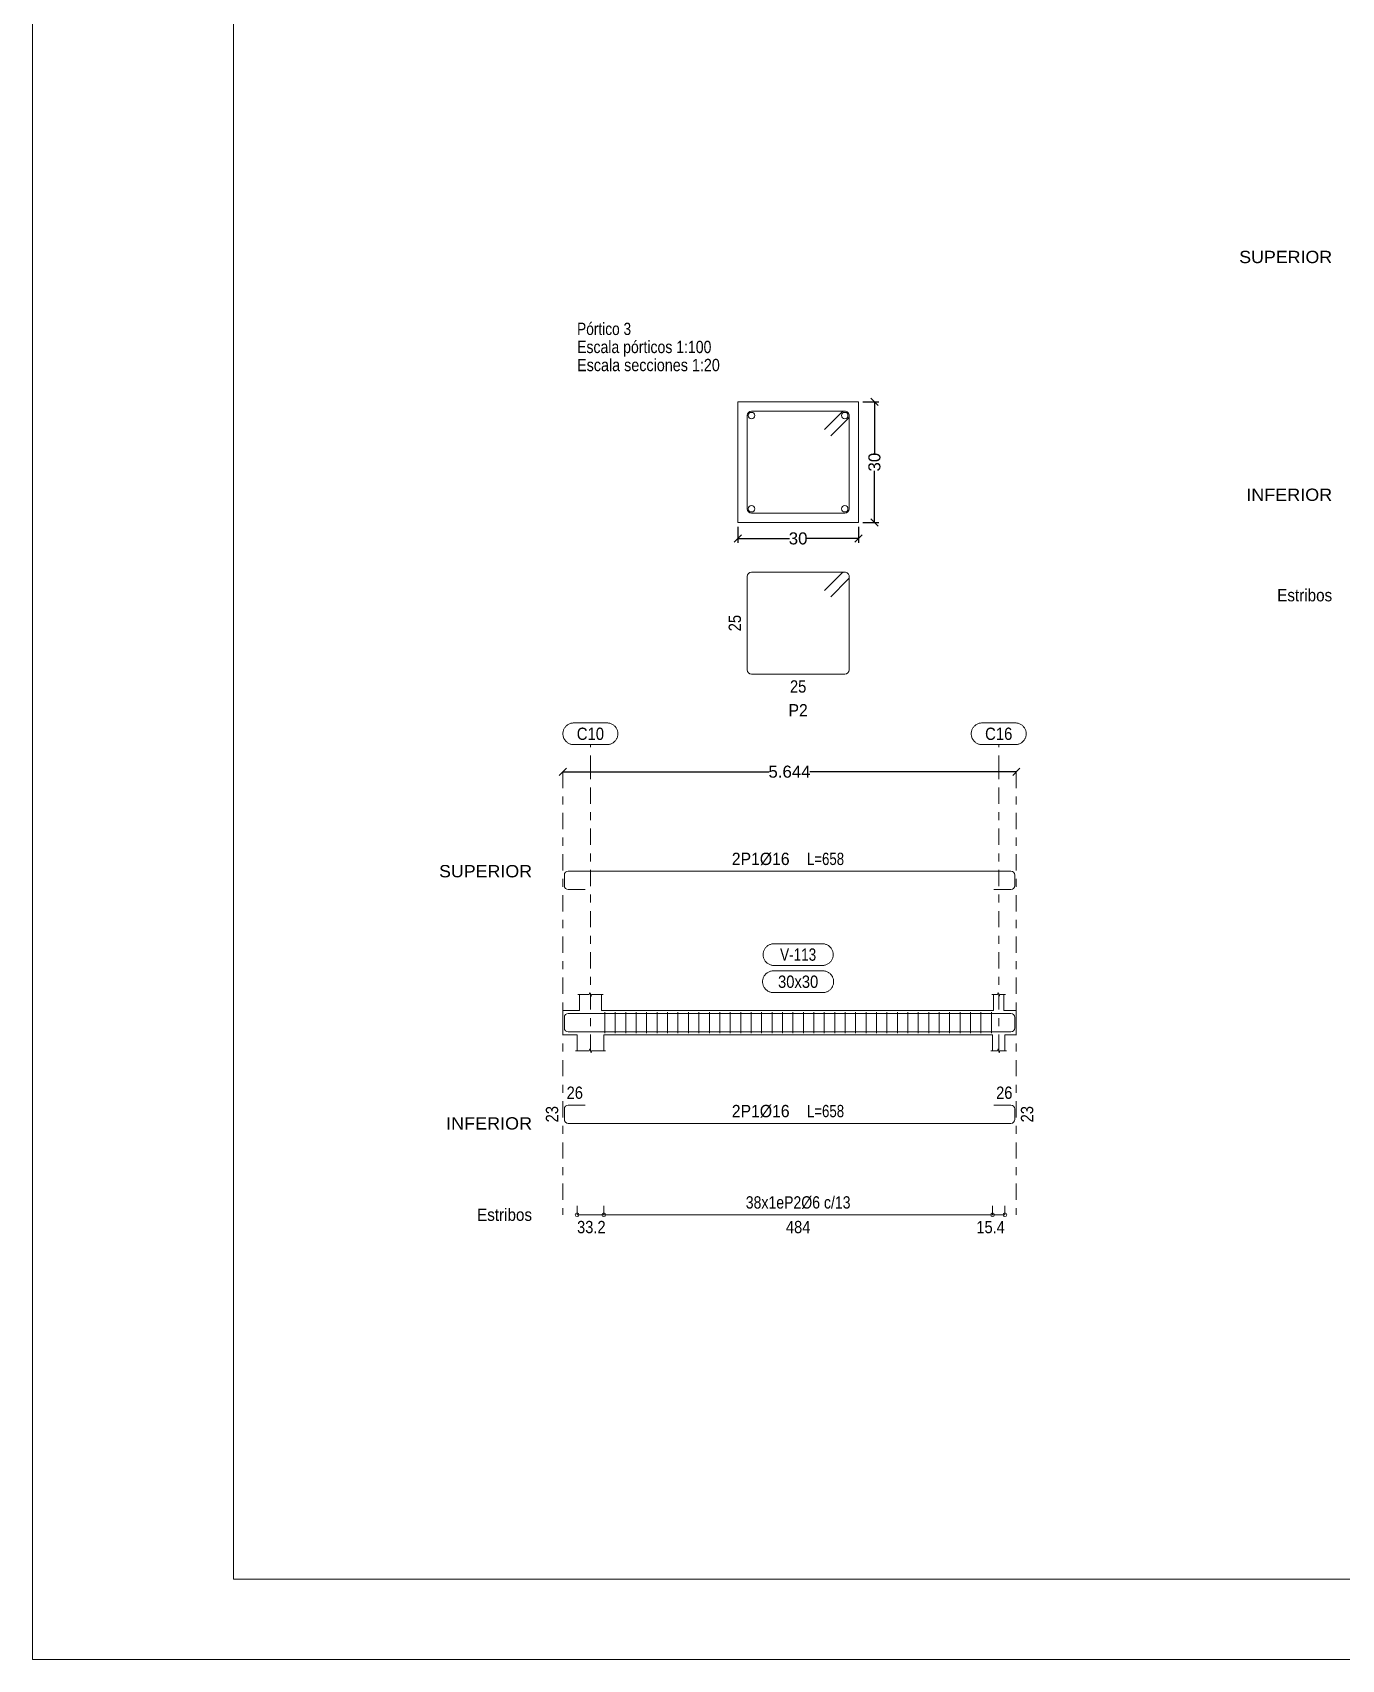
# Model space of a CAD drawing. Header units: millimetres. Extents: x 2 to 158, y -69 to 77.
# Drawn here: x 98.9 to 115.19, y 31.52 to 51.76 of the extents above; entities that cross this region are included whole.
import ezdxf
from ezdxf.enums import TextEntityAlignment as Align

# ---------------------------------------------------------------- set-up
doc = ezdxf.new("R2010")
doc.units = ezdxf.units.MM
doc.linetypes.add('CYPE_RAYAPUNTO', pattern=[0.4125, 0.2025, -0.105, 0, -0.105])
for name, color, linetype, lineweight in [('ALZ_ARM_LONG_ARM_TEXTOS', 3, 'Continuous', 9), ('ALZ_ARM_LONG_TXT_LONG', 3, 'Continuous', 9), ('ALZ_ARM_TRANS_TXT_EST', 3, 'Continuous', 9), ('ALZ_CONT_NUDOS', 122, 'Continuous', 9), ('ALZ_CONT_VIG_HORMIGON', 2, 'Continuous', 9), ('ALZ_COT_COT_ANCLAJES', 3, 'Continuous', 0), ('ALZ_COT_COT_EST', 3, 'Continuous', 0), ('ALZ_COT_COT_LIN_APOYOS', 2, 'CYPE_RAYAPUNTO', 0), ('ALZ_COT_LONGITUD_PROYECTADA', 122, 'Continuous', 0), ('ALZ_COT_TEXTOS_ESTRIBOS', 122, 'Continuous', 0), ('ALZ_REF_COT_LIN_AUX_COTA', 2, 'CYPE_RAYAPUNTO', 9), ('ALZ_REF_POSICIONES_ARMADURAS', 3, 'Continuous', 9), ('ALZ_REF_REF_ESCALA', 3, 'Continuous', 9), ('ALZ_REF_REF_NOMBRE', 3, 'Continuous', 9), ('ALZ_REF_REF_REFERENCIA', 3, 'Continuous', 9), ('ALZ_REF_REFERENCIA_PORTICO', 3, 'Continuous', 9), ('ALZ_REF_TEXTO_REF_NOMBRE', 3, 'Continuous', 9), ('ALZ_REF_TEXTO_REF_REFERENCIA', 3, 'Continuous', 9), ('ARM_LONGITUDINAL_Ø16', 212, 'Continuous', 9), ('ARM_TRANSVERSAL_Ø6', 151, 'Continuous', 9), ('RECUAD_LIMITES', 2, 'Continuous', 0), ('RECUAD_MARCO', 1, 'Continuous', 20), ('SEC_CONT_VIG_HORMIGON_SECCION', 2, 'Continuous', 9), ('SEC_COTAS_SEC_DIM_VIGA', 122, 'Continuous', 0), ('SEC_COTAS_TEXTOS_DESPIECE_ESTRIBADO', 122, 'Continuous', 0), ('SEC_REF_TXT_POSICIONES_ARM_ESTRIBOS', 1, 'Continuous', 9)]:
    doc.layers.add(name, color=color, linetype=linetype, lineweight=lineweight)
doc.styles.add('CYPETXT_0.225_romans', font='arial.ttf', dxfattribs={"height": 0.15})
doc.styles.add('CYPETXT_romans', font='arial.ttf', dxfattribs={"height": 0.2})
doc.dimstyles.new('cype_oblique', dxfattribs={"dimtxt": 0.18, "dimasz": 0.18, "dimexe": 0.05625, "dimexo": 0.05625, "dimgap": 0, "dimtad": 0, "dimdec": 4, "dimzin": 0, "dimdsep": 46, "dimtxsty": 'CYPETXT_0.225_romans', "dimblk": 'OBLIQUE', "dimtsz": 0.045, "dimcen": 0.09, "dimadec": 0, "dimazin": 0, "dimtfac": 1, "dimtdec": 4, "dimtofl": 0, "dimtmove": 2, "dimatfit": 3, "dimfxl": 1, "dimtolj": 1, "dimtzin": 0, "dimarcsym": 0})

# ---------------------------------------------------------------- blocks, each defined once
blk = doc.blocks.new('*D329')
at = {"layer": 'Defpoints', "color": 0, "transparency": 16777216}
for p in [(107.681, 45.667), (109.181, 45.667), (109.181, 45.467)]:
    blk.add_point(p, dxfattribs=at)
at = {"layer": 'SEC_COTAS_SEC_DIM_VIGA', "color": 0, "lineweight": -2, "transparency": 16777216}
for p, q in [((107.681, 45.611), (107.681, 45.411)), ((109.181, 45.611), (109.181, 45.411)), ((107.636, 45.422), (107.726, 45.512)), ((107.681, 45.467), (108.324, 45.467)), ((109.181, 45.467), (108.538, 45.467)), ((109.136, 45.422), (109.226, 45.512))]:
    blk.add_line(p, q, dxfattribs=at)
at = {"layer": 'SEC_COTAS_SEC_DIM_VIGA', "color": 0, "transparency": 16777216, "insert": (108.431, 45.467), "char_height": 0.15, "attachment_point": 5, "style": 'CYPETXT_0.225_romans'}
blk.add_mtext('\\A1;30', dxfattribs=at)
blk = doc.blocks.new('_OBLIQUE')
at = {"color": 0, "linetype": 'ByBlock', "lineweight": -2}
blk.add_line((-0.5, -0.5), (0.5, 0.5), dxfattribs=at)
blk = doc.blocks.new('*D330')
at = {"layer": 'Defpoints', "color": 0, "transparency": 16777216}
for p in [(109.181, 47.167), (109.381, 47.167), (109.181, 45.667)]:
    blk.add_point(p, dxfattribs=at)
at = {"layer": 'SEC_COTAS_SEC_DIM_VIGA', "color": 0, "lineweight": -2, "transparency": 16777216}
for p, q in [((109.426, 47.122), (109.336, 47.212)), ((109.238, 47.167), (109.437, 47.167)), ((109.381, 47.167), (109.381, 46.524)), ((109.381, 45.667), (109.381, 46.31)), ((109.238, 45.667), (109.437, 45.667)), ((109.426, 45.622), (109.336, 45.712))]:
    blk.add_line(p, q, dxfattribs=at)
at = {"layer": 'SEC_COTAS_SEC_DIM_VIGA', "color": 0, "transparency": 16777216, "insert": (109.381, 46.417), "char_height": 0.15, "attachment_point": 5, "rotation": 90, "style": 'CYPETXT_0.225_romans'}
blk.add_mtext('\\A1;30', dxfattribs=at)
blk = doc.blocks.new('*D331')
at = {"layer": 'ALZ_COT_LONGITUD_PROYECTADA', "color": 0, "lineweight": -2, "transparency": 16777216}
for p, q in [((105.457, 42.519), (105.547, 42.609)), ((105.502, 42.564), (108.071, 42.564)), ((111.146, 42.564), (108.577, 42.564)), ((111.101, 42.519), (111.191, 42.609))]:
    blk.add_line(p, q, dxfattribs=at)
at = {"layer": 'Defpoints', "color": 0, "transparency": 16777216}
for p in [(105.502, 42.564), (105.502, 42.564), (111.146, 42.564)]:
    blk.add_point(p, dxfattribs=at)
at = {"layer": 'ALZ_COT_LONGITUD_PROYECTADA', "color": 0, "transparency": 16777216, "insert": (108.324, 42.564), "char_height": 0.15, "attachment_point": 5, "style": 'CYPETXT_0.225_romans'}
blk.add_mtext('\\A1;5.644', dxfattribs=at)

msp = doc.modelspace()

# ---------------------------------------------------------------- linework, layer by layer
at = {"layer": 'ALZ_CONT_NUDOS'}
for p, q in [((105.70989, 39.59081), (105.70989, 39.79081)), ((105.98323, 39.59081), (105.98323, 39.79081)), ((110.86123, 39.59081), (110.86123, 39.79081)), ((110.9929, 39.59081), (110.9929, 39.79081)), ((105.68068, 39.59081), (105.70989, 39.59081)), ((106.01244, 39.59081), (105.98323, 39.59081)), ((110.85026, 39.59081), (110.86123, 39.59081)), ((111.00387, 39.59081), (110.9929, 39.59081)), ((105.68068, 39.29081), (105.68068, 39.09081)), ((106.01244, 39.29081), (106.01244, 39.09081)), ((110.85026, 39.29081), (110.85026, 39.09081)), ((111.00387, 39.29081), (111.00387, 39.09081))]:
    msp.add_line(p, q, dxfattribs=at)
for points in [[(105.68989, 39.79081), (105.83156, 39.79081), (105.83906, 39.81581), (105.85406, 39.76581), (105.86156, 39.79081), (106.00323, 39.79081)], [(110.84123, 39.79081), (110.91206, 39.79081), (110.91956, 39.81581), (110.93456, 39.76581), (110.94206, 39.79081), (111.0129, 39.79081)], [(105.68068, 39.59081), (105.50201, 39.59081), (105.50201, 39.29081), (105.68068, 39.29081)], [(111.00387, 39.59081), (111.14632, 39.59081), (111.14632, 39.29081), (111.00387, 39.29081)], [(105.66068, 39.09081), (105.83156, 39.09081), (105.83906, 39.11581), (105.85406, 39.06581), (105.86156, 39.09081), (106.03244, 39.09081)], [(110.83026, 39.09081), (110.91206, 39.09081), (110.91956, 39.11581), (110.93456, 39.06581), (110.94206, 39.09081), (111.02387, 39.09081)]]:
    msp.add_lwpolyline(points, dxfattribs=at)
at = {"layer": 'ALZ_CONT_VIG_HORMIGON'}
for p, q in [((106.01244, 39.59081), (110.85026, 39.59081)), ((106.01244, 39.29081), (110.85026, 39.29081))]:
    msp.add_line(p, q, dxfattribs=at)
at = {"layer": 'ALZ_COT_COT_EST'}
for p, q in [((105.68068, 37.05081), (105.68068, 37.16331)), ((106.01244, 37.05081), (106.01244, 37.16331)), ((110.85026, 37.05081), (110.85026, 37.16331))]:
    msp.add_line(p, q, dxfattribs=at)
for points in [[(105.68068, 37.05081), (106.01244, 37.05081), (106.01244, 37.16331)], [(106.01244, 37.05081), (110.85026, 37.05081), (110.85026, 37.16331)], [(110.85026, 37.05081), (111.00387, 37.05081), (111.00387, 37.16331)]]:
    msp.add_lwpolyline(points, dxfattribs=at)
for centre in [(105.68068, 37.05081), (106.01244, 37.05081), (106.01244, 37.05081), (110.85026, 37.05081), (110.85026, 37.05081), (111.00387, 37.05081)]:
    msp.add_circle(centre, 0.0225, dxfattribs=at)
at = {"layer": 'ALZ_COT_COT_LIN_APOYOS'}
for p, q in [((105.50201, 42.56381), (105.50201, 37.05081)), ((111.14632, 42.56381), (111.14632, 37.05081))]:
    msp.add_line(p, q, dxfattribs=at)
at = {"layer": 'ALZ_REF_COT_LIN_AUX_COTA'}
for p, q in [((105.84656, 42.56381), (105.84656, 42.90131)), ((110.92706, 42.56381), (110.92706, 42.90131)), ((105.84656, 39.09081), (105.84656, 42.56381)), ((110.92706, 39.09081), (110.92706, 42.56381))]:
    msp.add_line(p, q, dxfattribs=at)
at = {"layer": 'ALZ_REF_REF_NOMBRE'}
for points in [[(108.73285, 40.42331), (108.74187, 40.42301), (108.75084, 40.4221), (108.75974, 40.4206), (108.76852, 40.41851), (108.77713, 40.41584), (108.78555, 40.41259), (108.79374, 40.4088), (108.80165, 40.40446), (108.80925, 40.39961), (108.81652, 40.39425), (108.8234, 40.38843), (108.82989, 40.38216), (108.83594, 40.37547), (108.84153, 40.36839), (108.84664, 40.36095), (108.85124, 40.35319), (108.85531, 40.34513), (108.85883, 40.33683), (108.86179, 40.3283), (108.86417, 40.3196), (108.86597, 40.31076), (108.86717, 40.30182), (108.86777, 40.29282), (108.86777, 40.2838), (108.86717, 40.27479), (108.86597, 40.26585), (108.86417, 40.25701), (108.86179, 40.24831), (108.85883, 40.23979), (108.85531, 40.23148), (108.85124, 40.22343), (108.84664, 40.21567), (108.84153, 40.20823), (108.83594, 40.20115), (108.82989, 40.19446), (108.8234, 40.18818), (108.81652, 40.18236), (108.80925, 40.17701), (108.80165, 40.17215), (108.79374, 40.16782), (108.78555, 40.16402), (108.77713, 40.16078), (108.76852, 40.1581), (108.75974, 40.15601), (108.75084, 40.15451), (108.74187, 40.15361), (108.73285, 40.15331), (108.12985, 40.15331), (108.12083, 40.15361), (108.11186, 40.15451), (108.10296, 40.15601), (108.09418, 40.1581), (108.08557, 40.16078), (108.07715, 40.16402), (108.06896, 40.16782), (108.06105, 40.17215), (108.05345, 40.17701), (108.04618, 40.18236), (108.03929, 40.18818), (108.03281, 40.19446), (108.02676, 40.20115), (108.02116, 40.20823), (108.01606, 40.21567), (108.01146, 40.22343), (108.00739, 40.23148), (108.00387, 40.23979), (108.00091, 40.24831), (107.99853, 40.25701), (107.99673, 40.26585), (107.99553, 40.27479), (107.99492, 40.2838), (107.99492, 40.29282), (107.99553, 40.30182), (107.99673, 40.31076), (107.99853, 40.3196), (108.00091, 40.3283), (108.00387, 40.33683), (108.00739, 40.34513), (108.01146, 40.35319), (108.01606, 40.36095), (108.02116, 40.36839), (108.02676, 40.37547), (108.03281, 40.38216), (108.03929, 40.38843), (108.04618, 40.39425), (108.05345, 40.39961), (108.06105, 40.40446), (108.06896, 40.4088), (108.07715, 40.41259), (108.08557, 40.41584), (108.09418, 40.41851), (108.10296, 40.4206), (108.11186, 40.4221), (108.12083, 40.42301), (108.12985, 40.42331), (108.73285, 40.42331)], [(108.73847, 40.08581), (108.74749, 40.08551), (108.75647, 40.0846), (108.76536, 40.0831), (108.77414, 40.08101), (108.78276, 40.07834), (108.79118, 40.07509), (108.79936, 40.0713), (108.80727, 40.06696), (108.81488, 40.06211), (108.82214, 40.05675), (108.82903, 40.05093), (108.83552, 40.04466), (108.84157, 40.03797), (108.84716, 40.03089), (108.85226, 40.02345), (108.85686, 40.01569), (108.86093, 40.00763), (108.86445, 39.99933), (108.86741, 39.9908), (108.8698, 39.9821), (108.87159, 39.97326), (108.8728, 39.96432), (108.8734, 39.95532), (108.8734, 39.9463), (108.8728, 39.93729), (108.87159, 39.92835), (108.8698, 39.91951), (108.86741, 39.91081), (108.86445, 39.90229), (108.86093, 39.89398), (108.85686, 39.88593), (108.85226, 39.87817), (108.84716, 39.87073), (108.84157, 39.86365), (108.83552, 39.85696), (108.82903, 39.85068), (108.82214, 39.84486), (108.81488, 39.83951), (108.80727, 39.83465), (108.79936, 39.83032), (108.79118, 39.82652), (108.78276, 39.82328), (108.77414, 39.8206), (108.76536, 39.81851), (108.75647, 39.81701), (108.74749, 39.81611), (108.73847, 39.81581), (108.12422, 39.81581), (108.11521, 39.81611), (108.10623, 39.81701), (108.09733, 39.81851), (108.08856, 39.8206), (108.07994, 39.82328), (108.07152, 39.82652), (108.06334, 39.83032), (108.05543, 39.83465), (108.04782, 39.83951), (108.04056, 39.84486), (108.03367, 39.85068), (108.02718, 39.85696), (108.02113, 39.86365), (108.01554, 39.87073), (108.01043, 39.87817), (108.00584, 39.88593), (108.00177, 39.89398), (107.99824, 39.90229), (107.99529, 39.91081), (107.9929, 39.91951), (107.9911, 39.92835), (107.9899, 39.93729), (107.9893, 39.9463), (107.9893, 39.95532), (107.9899, 39.96432), (107.9911, 39.97326), (107.9929, 39.9821), (107.99529, 39.9908), (107.99824, 39.99933), (108.00177, 40.00763), (108.00584, 40.01569), (108.01043, 40.02345), (108.01554, 40.03089), (108.02113, 40.03797), (108.02718, 40.04466), (108.03367, 40.05093), (108.04056, 40.05675), (108.04782, 40.06211), (108.05543, 40.06696), (108.06334, 40.0713), (108.07152, 40.07509), (108.07994, 40.07834), (108.08856, 40.08101), (108.09733, 40.0831), (108.10623, 40.0846), (108.11521, 40.08551), (108.12422, 40.08581), (108.73847, 40.08581)]]:
    msp.add_lwpolyline(points, close=True, dxfattribs=at)
at = {"layer": 'ALZ_REF_REF_REFERENCIA'}
for points in [[(106.05356, 43.17131), (106.06258, 43.17101), (106.07155, 43.1701), (106.08045, 43.1686), (106.08923, 43.16651), (106.09784, 43.16384), (106.10626, 43.16059), (106.11445, 43.1568), (106.12236, 43.15246), (106.12996, 43.14761), (106.13723, 43.14225), (106.14411, 43.13643), (106.1506, 43.13016), (106.15665, 43.12347), (106.16224, 43.11639), (106.16735, 43.10895), (106.17195, 43.10119), (106.17602, 43.09313), (106.17954, 43.08483), (106.1825, 43.0763), (106.18488, 43.0676), (106.18668, 43.05876), (106.18788, 43.04982), (106.18848, 43.04082), (106.18848, 43.0318), (106.18788, 43.02279), (106.18668, 43.01385), (106.18488, 43.00501), (106.1825, 42.99631), (106.17954, 42.98779), (106.17602, 42.97948), (106.17195, 42.97143), (106.16735, 42.96367), (106.16224, 42.95623), (106.15665, 42.94915), (106.1506, 42.94246), (106.14411, 42.93618), (106.13723, 42.93036), (106.12996, 42.92501), (106.12236, 42.92015), (106.11445, 42.91582), (106.10626, 42.91202), (106.09784, 42.90878), (106.08923, 42.9061), (106.08045, 42.90401), (106.07155, 42.90251), (106.06258, 42.90161), (106.05356, 42.90131), (105.63956, 42.90131), (105.63054, 42.90161), (105.62157, 42.90251), (105.61267, 42.90401), (105.60389, 42.9061), (105.59528, 42.90878), (105.58686, 42.91202), (105.57867, 42.91582), (105.57076, 42.92015), (105.56316, 42.92501), (105.55589, 42.93036), (105.549, 42.93618), (105.54252, 42.94246), (105.53647, 42.94915), (105.53087, 42.95623), (105.52577, 42.96367), (105.52117, 42.97143), (105.5171, 42.97948), (105.51358, 42.98779), (105.51062, 42.99631), (105.50824, 43.00501), (105.50644, 43.01385), (105.50524, 43.02279), (105.50463, 43.0318), (105.50463, 43.04082), (105.50524, 43.04982), (105.50644, 43.05876), (105.50824, 43.0676), (105.51062, 43.0763), (105.51358, 43.08483), (105.5171, 43.09313), (105.52117, 43.10119), (105.52577, 43.10895), (105.53087, 43.11639), (105.53647, 43.12347), (105.54252, 43.13016), (105.549, 43.13643), (105.55589, 43.14225), (105.56316, 43.14761), (105.57076, 43.15246), (105.57867, 43.1568), (105.58686, 43.16059), (105.59528, 43.16384), (105.60389, 43.16651), (105.61267, 43.1686), (105.62157, 43.1701), (105.63054, 43.17101), (105.63956, 43.17131), (106.05356, 43.17131)], [(111.13406, 43.17131), (111.14308, 43.17101), (111.15206, 43.1701), (111.16095, 43.1686), (111.16973, 43.16651), (111.17835, 43.16384), (111.18677, 43.16059), (111.19495, 43.1568), (111.20286, 43.15246), (111.21047, 43.14761), (111.21773, 43.14225), (111.22462, 43.13643), (111.23111, 43.13016), (111.23716, 43.12347), (111.24275, 43.11639), (111.24785, 43.10895), (111.25245, 43.10119), (111.25652, 43.09313), (111.26004, 43.08483), (111.263, 43.0763), (111.26539, 43.0676), (111.26718, 43.05876), (111.26839, 43.04982), (111.26899, 43.04082), (111.26899, 43.0318), (111.26839, 43.02279), (111.26718, 43.01385), (111.26539, 43.00501), (111.263, 42.99631), (111.26004, 42.98779), (111.25652, 42.97948), (111.25245, 42.97143), (111.24785, 42.96367), (111.24275, 42.95623), (111.23716, 42.94915), (111.23111, 42.94246), (111.22462, 42.93618), (111.21773, 42.93036), (111.21047, 42.92501), (111.20286, 42.92015), (111.19495, 42.91582), (111.18677, 42.91202), (111.17835, 42.90878), (111.16973, 42.9061), (111.16095, 42.90401), (111.15206, 42.90251), (111.14308, 42.90161), (111.13406, 42.90131), (110.72006, 42.90131), (110.71105, 42.90161), (110.70207, 42.90251), (110.69317, 42.90401), (110.6844, 42.9061), (110.67578, 42.90878), (110.66736, 42.91202), (110.65918, 42.91582), (110.65127, 42.92015), (110.64366, 42.92501), (110.6364, 42.93036), (110.62951, 42.93618), (110.62302, 42.94246), (110.61697, 42.94915), (110.61138, 42.95623), (110.60627, 42.96367), (110.60168, 42.97143), (110.59761, 42.97948), (110.59409, 42.98779), (110.59113, 42.99631), (110.58874, 43.00501), (110.58694, 43.01385), (110.58574, 43.02279), (110.58514, 43.0318), (110.58514, 43.04082), (110.58574, 43.04982), (110.58694, 43.05876), (110.58874, 43.0676), (110.59113, 43.0763), (110.59409, 43.08483), (110.59761, 43.09313), (110.60168, 43.10119), (110.60627, 43.10895), (110.61138, 43.11639), (110.61697, 43.12347), (110.62302, 43.13016), (110.62951, 43.13643), (110.6364, 43.14225), (110.64366, 43.14761), (110.65127, 43.15246), (110.65918, 43.1568), (110.66736, 43.16059), (110.67578, 43.16384), (110.6844, 43.16651), (110.69317, 43.1686), (110.70207, 43.1701), (110.71105, 43.17101), (110.72006, 43.17131), (111.13406, 43.17131)]]:
    msp.add_lwpolyline(points, close=True, dxfattribs=at)
at = {"layer": 'ARM_LONGITUDINAL_Ø16'}
for points in [[(110.86632, 41.09831), (111.07832, 41.09831), (111.09669, 41.10196), (111.11226, 41.11237), (111.12266, 41.12794), (111.12632, 41.14631), (111.12632, 41.27831), (111.12266, 41.29668), (111.11226, 41.31225), (111.09669, 41.32265), (111.07832, 41.32631), (105.57001, 41.32631), (105.55164, 41.32265), (105.53607, 41.31225), (105.52567, 41.29668), (105.52201, 41.27831), (105.52201, 41.14631), (105.52567, 41.12794), (105.53607, 41.11237), (105.55164, 41.10196), (105.57001, 41.09831), (105.78201, 41.09831)], [(110.86632, 39.32681), (111.07832, 39.32681), (111.09669, 39.33046), (111.11226, 39.34087), (111.12266, 39.35644), (111.12632, 39.37481), (111.12632, 39.50681), (111.12266, 39.52518), (111.11226, 39.54075), (111.09669, 39.55115), (111.07832, 39.55481), (105.57001, 39.55481), (105.55164, 39.55115), (105.53607, 39.54075), (105.52567, 39.52518), (105.52201, 39.50681), (105.52201, 39.37481), (105.52567, 39.35644), (105.53607, 39.34087), (105.55164, 39.33046), (105.57001, 39.32681), (105.78201, 39.32681)], [(110.86632, 39.55481), (111.07832, 39.55481), (111.09669, 39.55115), (111.11226, 39.54075), (111.12266, 39.52518), (111.12632, 39.50681), (111.12632, 39.37481), (111.12266, 39.35644), (111.11226, 39.34087), (111.09669, 39.33046), (111.07832, 39.32681), (105.57001, 39.32681), (105.55164, 39.33046), (105.53607, 39.34087), (105.52567, 39.35644), (105.52201, 39.37481), (105.52201, 39.50681), (105.52567, 39.52518), (105.53607, 39.54075), (105.55164, 39.55115), (105.57001, 39.55481), (105.78201, 39.55481)], [(110.86632, 38.41581), (111.07832, 38.41581), (111.09669, 38.41215), (111.11226, 38.40175), (111.12266, 38.38618), (111.12632, 38.36781), (111.12632, 38.23581), (111.12266, 38.21744), (111.11226, 38.20187), (111.09669, 38.19146), (111.07832, 38.18781), (105.57001, 38.18781), (105.55164, 38.19146), (105.53607, 38.20187), (105.52567, 38.21744), (105.52201, 38.23581), (105.52201, 38.36781), (105.52567, 38.38618), (105.53607, 38.40175), (105.55164, 38.41215), (105.57001, 38.41581), (105.78201, 38.41581)]]:
    msp.add_lwpolyline(points, dxfattribs=at)
for centre in [(107.85135, 46.99681), (109.01135, 46.99681), (107.85135, 45.83681), (109.01135, 45.83681)]:
    msp.add_circle(centre, 0.04, dxfattribs=at)
at = {"layer": 'ARM_TRANSVERSAL_Ø6'}
for p, q in [((106.02635, 39.57081), (106.02635, 39.31081)), ((106.15635, 39.57081), (106.15635, 39.31081)), ((106.28635, 39.57081), (106.28635, 39.31081)), ((106.41635, 39.57081), (106.41635, 39.31081)), ((106.54635, 39.57081), (106.54635, 39.31081)), ((106.67635, 39.57081), (106.67635, 39.31081)), ((106.80635, 39.57081), (106.80635, 39.31081)), ((106.93635, 39.57081), (106.93635, 39.31081)), ((107.06635, 39.57081), (107.06635, 39.31081)), ((107.19635, 39.57081), (107.19635, 39.31081)), ((107.32635, 39.57081), (107.32635, 39.31081)), ((107.45635, 39.57081), (107.45635, 39.31081)), ((107.58635, 39.57081), (107.58635, 39.31081)), ((107.71635, 39.57081), (107.71635, 39.31081)), ((107.84635, 39.57081), (107.84635, 39.31081)), ((107.97635, 39.57081), (107.97635, 39.31081)), ((108.10635, 39.57081), (108.10635, 39.31081)), ((108.23635, 39.57081), (108.23635, 39.31081)), ((108.36635, 39.57081), (108.36635, 39.31081)), ((108.49635, 39.57081), (108.49635, 39.31081)), ((108.62635, 39.57081), (108.62635, 39.31081)), ((108.75635, 39.57081), (108.75635, 39.31081)), ((108.88635, 39.57081), (108.88635, 39.31081)), ((109.01635, 39.57081), (109.01635, 39.31081)), ((109.14635, 39.57081), (109.14635, 39.31081)), ((109.27635, 39.57081), (109.27635, 39.31081)), ((109.40635, 39.57081), (109.40635, 39.31081)), ((109.53635, 39.57081), (109.53635, 39.31081)), ((109.66635, 39.57081), (109.66635, 39.31081)), ((109.79635, 39.57081), (109.79635, 39.31081)), ((109.92635, 39.57081), (109.92635, 39.31081)), ((110.05635, 39.57081), (110.05635, 39.31081)), ((110.18635, 39.57081), (110.18635, 39.31081)), ((110.31635, 39.57081), (110.31635, 39.31081)), ((110.44635, 39.57081), (110.44635, 39.31081)), ((110.57635, 39.57081), (110.57635, 39.31081)), ((110.70635, 39.57081), (110.70635, 39.31081)), ((110.83635, 39.57081), (110.83635, 39.31081))]:
    msp.add_line(p, q, dxfattribs=at)
for points in [[(108.83811, 46.74578), (109.05024, 46.95792), (109.05708, 46.96625), (109.06216, 46.97576), (109.06529, 46.98608), (109.06635, 46.99681), (109.06529, 47.00754), (109.06216, 47.01785), (109.05708, 47.02736), (109.05024, 47.0357), (109.04191, 47.04254), (109.0324, 47.04762), (109.02208, 47.05075), (109.01135, 47.05181), (107.85135, 47.05181), (107.8303, 47.04762), (107.81246, 47.0357), (107.80054, 47.01785), (107.79635, 46.99681), (107.79635, 45.83681), (107.80054, 45.81576), (107.81246, 45.79792), (107.8303, 45.78599), (107.85135, 45.78181), (109.01135, 45.78181), (109.0324, 45.78599), (109.05024, 45.79792), (109.06216, 45.81576), (109.06635, 45.83681), (109.06635, 46.99681), (109.06529, 47.00754), (109.06216, 47.01785), (109.05708, 47.02736), (109.05024, 47.0357), (109.04191, 47.04254), (109.0324, 47.04762), (109.02208, 47.05075), (109.01135, 47.05181), (109.00062, 47.05075), (108.9903, 47.04762), (108.98079, 47.04254), (108.97246, 47.0357), (108.76033, 46.82357)], [(108.83811, 44.74278), (109.05024, 44.95492), (109.05708, 44.96325), (109.06216, 44.97276), (109.06529, 44.98308), (109.06635, 44.99381), (109.06529, 45.00454), (109.06216, 45.01485), (109.05708, 45.02436), (109.05024, 45.0327), (109.04191, 45.03954), (109.0324, 45.04462), (109.02208, 45.04775), (109.01135, 45.04881), (107.85135, 45.04881), (107.8303, 45.04462), (107.81246, 45.0327), (107.80054, 45.01485), (107.79635, 44.99381), (107.79635, 43.83381), (107.80054, 43.81276), (107.81246, 43.79492), (107.8303, 43.78299), (107.85135, 43.77881), (109.01135, 43.77881), (109.0324, 43.78299), (109.05024, 43.79492), (109.06216, 43.81276), (109.06635, 43.83381), (109.06635, 44.99381), (109.06529, 45.00454), (109.06216, 45.01485), (109.05708, 45.02436), (109.05024, 45.0327), (109.04191, 45.03954), (109.0324, 45.04462), (109.02208, 45.04775), (109.01135, 45.04881), (109.00062, 45.04775), (108.9903, 45.04462), (108.98079, 45.03954), (108.97246, 45.0327), (108.76033, 44.82057)]]:
    msp.add_lwpolyline(points, dxfattribs=at)
at = {"layer": 'RECUAD_LIMITES'}
msp.add_lwpolyline([(98.90474, 31.5159), (158.30474, 31.5159), (158.30474, 73.5159), (98.90474, 73.5159), (98.90474, 31.5159)], close=True, dxfattribs=at)
at = {"layer": 'RECUAD_MARCO'}
msp.add_lwpolyline([(101.40474, 32.5159), (157.30474, 32.5159), (157.30474, 72.5159), (101.40474, 72.5159), (101.40474, 32.5159)], close=True, dxfattribs=at)
at = {"layer": 'SEC_CONT_VIG_HORMIGON_SECCION'}
msp.add_lwpolyline([(109.18135, 47.16681), (107.68135, 47.16681), (107.68135, 45.66681), (109.18135, 45.66681), (109.18135, 47.16681)], close=True, dxfattribs=at)

# ---------------------------------------------------------------- texts
at = {"layer": 'ALZ_ARM_LONG_ARM_TEXTOS', "style": 'CYPETXT_romans', "width": 0.914795}
for p in [(107.96542, 41.40297), (107.96542, 38.26447)]:
    msp.add_text('2P1%%c16', height=0.153333, dxfattribs=at).set_placement(p, align=Align.CENTER)
at = {"layer": 'ALZ_ARM_LONG_TXT_LONG', "style": 'CYPETXT_romans', "width": 0.768527}
for p in [(108.74929, 41.40297), (108.74929, 38.26447)]:
    msp.add_text(' L=658', height=0.153333, dxfattribs=at).set_placement(p, align=Align.CENTER)
at = {"layer": 'ALZ_ARM_TRANS_TXT_EST', "style": 'CYPETXT_romans', "width": 0.816977}
msp.add_text('38x1eP2%%c6 c/13', height=0.1533333, dxfattribs=at).set_placement((108.43135, 37.12747), align=Align.CENTER)
at = {"layer": 'ALZ_COT_COT_ANCLAJES', "style": 'CYPETXT_romans', "width": 0.853312}
for p in [(105.65201, 38.49247), (110.99632, 38.49247)]:
    msp.add_text('26', height=0.153333, dxfattribs=at).set_placement(p, align=Align.CENTER)
msp.add_text('23', height=0.153333, rotation=90, dxfattribs=at).set_placement((105.44535, 38.30181), align=Align.CENTER)
msp.add_text('23', height=0.153333, rotation=90, dxfattribs=at).set_placement((111.20298, 38.30181), align=Align.TOP_CENTER)
at = {"layer": 'ALZ_COT_TEXTOS_ESTRIBOS', "style": 'CYPETXT_romans', "width": 0.85041}
msp.add_text('33.2', height=0.153333, dxfattribs=at).set_placement((105.68068, 36.97414), align=Align.TOP_LEFT)
at = {"layer": 'ALZ_COT_TEXTOS_ESTRIBOS', "style": 'CYPETXT_romans', "width": 0.853312}
msp.add_text('484', height=0.153333, dxfattribs=at).set_placement((108.43135, 36.97414), align=Align.TOP_CENTER)
at = {"layer": 'ALZ_COT_TEXTOS_ESTRIBOS', "style": 'CYPETXT_romans', "width": 0.85041}
msp.add_text('15.4', height=0.153333, dxfattribs=at).set_placement((111.00387, 36.97414), align=Align.TOP_RIGHT)
at = {"layer": 'ALZ_REF_POSICIONES_ARMADURAS', "style": 'CYPETXT_romans'}
for s, width, p in [('SUPERIOR', 1.034154, (115.07661, 48.97052)), ('INFERIOR', 1.044547, (115.07661, 46.01123)), ('Estribos', 0.883853, (115.07661, 44.76114)), ('SUPERIOR', 1.034154, (105.12001, 41.32631)), ('INFERIOR', 1.044547, (105.12001, 38.18781)), ('Estribos', 0.883853, (105.12001, 37.05081))]:
    msp.add_text(s, height=0.153333, dxfattribs=dict(at, width=width)).set_placement(p, align=Align.MIDDLE_RIGHT)
at = {"layer": 'ALZ_REF_REF_ESCALA', "style": 'CYPETXT_romans'}
for s, width, p in [('Escala pórticos 1:100', 0.816209, (105.68068, 47.85081)), ('Escala secciones 1:20', 0.833432, (105.68068, 47.62581))]:
    msp.add_text(s, height=0.1533333, dxfattribs=dict(at, width=width)).set_placement(p, align=Align.MIDDLE_LEFT)
at = {"layer": 'ALZ_REF_REFERENCIA_PORTICO', "style": 'CYPETXT_romans', "width": 0.795792}
msp.add_text('Pórtico 3', height=0.153333, dxfattribs=at).set_placement((105.68068, 48.07581), align=Align.MIDDLE_LEFT)
at = {"layer": 'ALZ_REF_TEXTO_REF_NOMBRE', "style": 'CYPETXT_romans'}
for s, width, p in [('V-113', 0.78605, (108.43135, 40.28831)), ('30x30', 0.857077, (108.43135, 39.95081))]:
    msp.add_text(s, height=0.153333, dxfattribs=dict(at, width=width)).set_placement(p, align=Align.MIDDLE_CENTER)
at = {"layer": 'ALZ_REF_TEXTO_REF_REFERENCIA', "style": 'CYPETXT_romans', "width": 0.864}
for s, p in [('C10', (105.84656, 43.03631)), ('C16', (110.92706, 43.03631))]:
    msp.add_text(s, height=0.153333, dxfattribs=at).set_placement(p, align=Align.MIDDLE_CENTER)
at = {"layer": 'SEC_COTAS_TEXTOS_DESPIECE_ESTRIBADO', "style": 'CYPETXT_romans', "width": 0.853312}
msp.add_text('25', height=0.153333, rotation=90, dxfattribs=at).set_placement((107.71968, 44.41381), align=Align.CENTER)
msp.add_text('25', height=0.153333, dxfattribs=at).set_placement((108.43135, 43.70214), align=Align.TOP_CENTER)
at = {"layer": 'SEC_REF_TXT_POSICIONES_ARM_ESTRIBOS', "style": 'CYPETXT_romans', "width": 0.914795}
msp.add_text('P2', height=0.153333, dxfattribs=at).set_placement((108.43135, 43.32881), align=Align.MIDDLE_CENTER)

# ---------------------------------------------------------------- dimensions: what is measured, and where the dimension line sits
at = {"layer": 'ALZ_COT_LONGITUD_PROYECTADA'}
dim = msp.add_aligned_dim(p1=(111.14632, 42.56381), p2=(105.50201, 42.56381), distance=0, text='5.644', dimstyle='cype_oblique', override={"dimexe": 0, "dimexo": 0}, dxfattribs=at)
dim.commit()
dim.dimension.update_dxf_attribs({"geometry": '*D331', "text_midpoint": (108.32417, 42.56381)})
at = {"layer": 'SEC_COTAS_SEC_DIM_VIGA'}
for p1, p2, picture, middle in [((109.18135, 45.66681), (109.18135, 47.16681), '*D330', (109.38085, 46.41681)), ((107.68135, 45.66681), (109.18135, 45.66681), '*D329', (108.43135, 45.46731))]:
    dim = msp.add_aligned_dim(p1=p1, p2=p2, distance=-0.1995, text='30', dimstyle='cype_oblique', dxfattribs=at)
    dim.commit()
    dim.dimension.update_dxf_attribs({"geometry": picture, "text_midpoint": middle})

doc.saveas('drawing.dxf')
